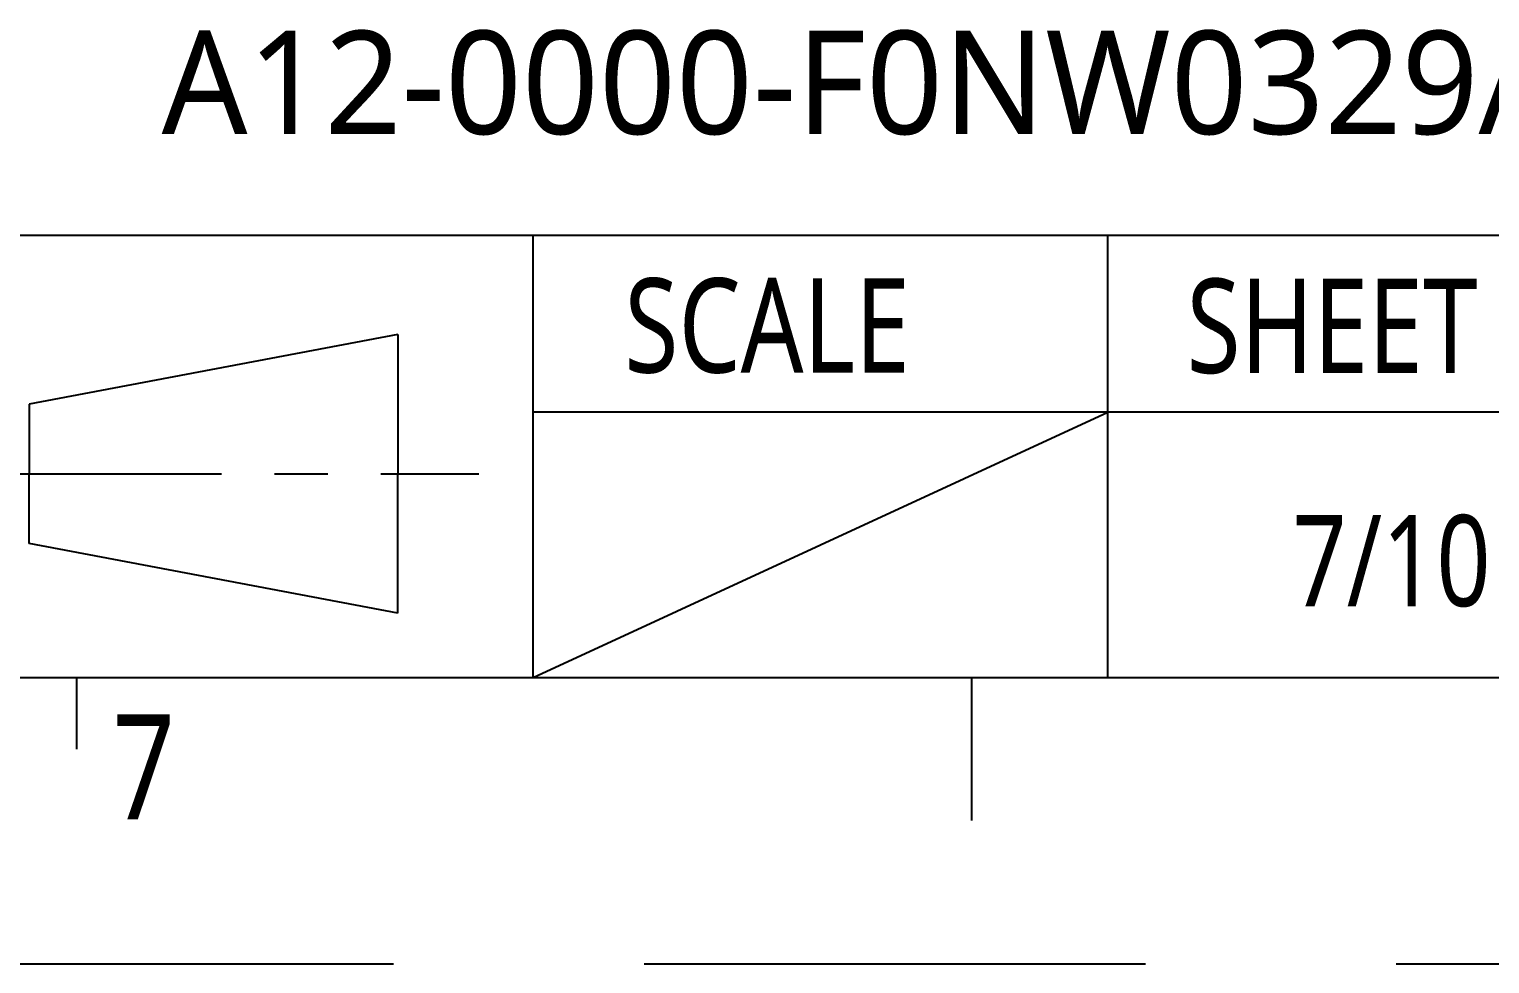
# Model space of a CAD drawing. Header units: millimetres. Extents: x 3272.1 to 3360, y -250.4 to -188.2.
# Drawn here: x 3343.91 to 3352.65, y -250.39 to -244.79 of the extents above; entities that cross this region are included whole.
import ezdxf

# ---------------------------------------------------------------- set-up
doc = ezdxf.new("R2010")
doc.units = ezdxf.units.MM
doc.linetypes.add('CENTER', pattern=[50.8, 31.75, -6.35, 6.35, -6.35])
doc.linetypes.add('PHANTOM', pattern=[29.5, 9.5, -1.5, 3, -1.5, 3, -1.5, 9.5])
doc.layers.get('0').update_dxf_attribs({"lineweight": 25})
doc.layers.add('0PAPERF', color=2, linetype='PHANTOM', plot=False)
doc.layers.add('DIM', color=100, linetype='Continuous', lineweight=15)
doc.styles.get("Standard").update_dxf_attribs({"font": 'simplex.shx', "width": 0.8, "height": 4})

msp = doc.modelspace()

# ---------------------------------------------------------------- linework, layer by layer
at = {"color": 0}
for p, q in [((3357.2419, -246.0276), (3340.5706, -246.0276)), ((3350.3617, -248.6738), (3350.3617, -246.0276)), ((3357.2419, -247.0861), (3346.9216, -247.0861)), ((3346.9216, -248.6738), (3350.3617, -247.0861))]:
    msp.add_line(p, q, dxfattribs=at)
for p, q in [((3346.9216, -248.6738), (3346.9216, -246.0276)), ((3346.1117, -246.6209), (3343.9062, -247.0376)), ((3346.1117, -246.6209), (3346.1117, -247.4544)), ((3343.9062, -247.0376), (3343.9062, -247.4544)), ((3343.9062, -247.8712), (3343.9062, -247.4544)), ((3346.1117, -248.288), (3346.1117, -247.4544)), ((3346.1117, -248.288), (3343.9062, -247.8712)), ((3274.5509, -248.674), (3357.2594, -248.674)), ((3344.1889, -248.674), (3344.1889, -249.1026)), ((3349.5457, -248.674), (3349.5457, -249.5311))]:
    msp.add_line(p, q)
at = {"linetype": 'CENTER', "ltscale": 0.05}
msp.add_line((3340.9294, -247.4544), (3346.5974, -247.4544), dxfattribs=at)
at = {"layer": '0PAPERF'}
msp.add_line((3272.0865, -250.3882), (3359.9598, -250.3882), dxfattribs=at)

# ---------------------------------------------------------------- texts
at = {"color": 0}
for s, insert, char_height, width, attachment_point in [('{\\fMicrosoft JhengHei|b0|i0|c136|p18;\\W1;\\C256;A12-0000-F0NW0329A00}', (3349.3572, -245.1155), 0.618489, 10.444754, 5), ('{\\fMicrosoft JhengHei|b0|i0|c136|p0;\\H1.244111x;SCALE} ', (3347.4681, -246.2831), 0.454377, 2.628143, 1), ('{\\fMicrosoft JhengHei|b0|i0|c136|p0;SHEET}', (3350.8326, -246.2857), 0.565296, 2.878498, 1), ('{\\fMicrosoft JhengHei|b0|i0|c136|p0;7/10}', (3351.4664, -247.7017), 0.545253, 2.878498, 1)]:
    msp.add_mtext(s, dxfattribs=dict(at, insert=insert, char_height=char_height, width=width, attachment_point=attachment_point))
at = {"layer": 'DIM', "insert": (3344.4032, -248.8947), "char_height": 0.628736, "width": 0.382793, "attachment_point": 1}
msp.add_mtext('{\\fMicrosoft JhengHei|b0|i0|c136|p0;\\C0;7}', dxfattribs=at)

doc.saveas('drawing.dxf')
